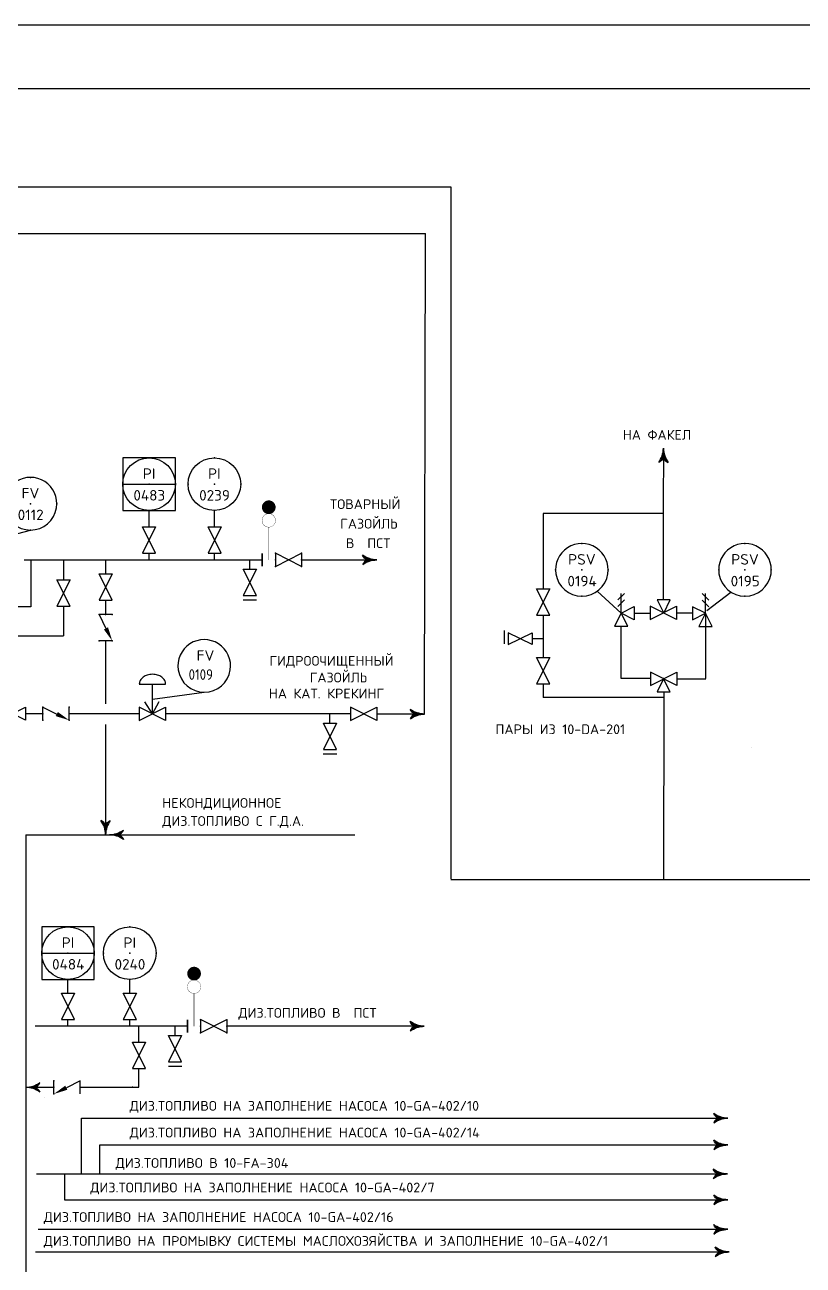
# Model space of a CAD drawing. Extents: x 78 to 490, y 181 to 404.
# Drawn here: x 358.5 to 368.85, y 194.58 to 211.07 of the extents above; entities that cross this region are included whole.
import ezdxf
from ezdxf.enums import TextEntityAlignment as Align

# ---------------------------------------------------------------- set-up
doc = ezdxf.new("R2010")
doc.units = 0
doc.linetypes.add('DASHED', pattern=[0.1875, 0.125, -0.0625])
doc.linetypes.add('SDASH', pattern=[0.09375, 0.046875, -0.046875])
doc.layers.get('0').update_dxf_attribs({"linetype": 'CONTINUOUS'})
for name, color, linetype in [('IN-ATTRIBS', 7, 'CONTINUOUS'), ('IN-INST-TAP', 7, 'CONTINUOUS'), ('IN-INSTRUMENT', 7, 'SDASH'), ('IN-MAJ-PROC', 7, 'CONTINUOUS'), ('IN-MIN-PROC', 7, 'CONTINUOUS')]:
    doc.layers.add(name, color=color, linetype=linetype)
doc.styles.add('ATTRIBS', font='SIMPLEX', dxfattribs={"width": 0.8, "height": 0.125})
doc.styles.add('NARROW', font='simplex', dxfattribs={"width": 0.75, "height": 0.1})
doc.styles.add('S1', font='simplex.shx')
doc.styles.add('SIMPLEX', font='SIMPLEX.shx')

# ---------------------------------------------------------------- blocks, each defined once
blk = doc.blocks.new('BUBTEXT')
at = {"layer": 'IN-ATTRIBS'}
for p in [(0, 0.25), (-0.25, 0), (0, 0), (0.25, 0), (0, -0.25)]:
    blk.add_point(p, dxfattribs=at)
at = {"layer": 'IN-ATTRIBS', "flags": 1}
for tag, style, width, p in [('IDNUM', 'ATTRIBS', 0.8, (0.009, 0.584)), ('DWGNO', 'ATTRIBS', 0.8, (0.003, 0.447)), ('FILENO', 'ATTRIBS', 0.8, (-0.003, 0.311)), ('LOC', 'ATTRIBS', 0.8, (-0.08, -0.422)), ('SIG', 'ATTRIBS', 0.8, (-0.087, -0.563)), ('INSTALL', 'ATTRIBS', 0.8, (-0.087, -0.699)), ('SERV', 'ATTRIBS', 0.8, (-0.083, -0.838)), ('DATE', 'ATTRIBS', 0.8, (-0.088, -0.969)), ('DES', 'NARROW', 0.75, (-0.087, -1.102)), ('CSYS', 'NARROW', 0.75, (-0.087, -1.243))]:
    blk.add_attdef(tag, text='', height=0.1, dxfattribs=dict(at, style=style, width=width)).set_placement(p, align=Align.CENTER)
at = {"layer": 'IN-ATTRIBS', "style": 'ATTRIBS', "flags": 1}
blk.add_attdef('SYSCDI', text='', height=0.1, dxfattribs=at).set_placement((-0.312, 0.312), align=Align.RIGHT)
at = {"layer": 'IN-ATTRIBS', "style": 'S1'}
for tag, p in [('XT', (0.324, 0.257)), ('A1', (0.323, 0.115)), ('A2', (0.323, -0.035)), ('A3', (0.323, -0.185)), ('RES', (0.323, -0.342))]:
    blk.add_attdef(tag, p, '', height=0.1, dxfattribs=at)
at = {"layer": 'IN-ATTRIBS', "style": 'ATTRIBS'}
blk.add_attdef('SYSCDV', text='', height=0.1, dxfattribs=at).set_placement((-0.312, 0.141), align=Align.RIGHT)
at = {"layer": 'IN-ATTRIBS', "style": 'S1'}
for tag, p in [('INSTTYPE', (0, 0.05)), ('TAGNUM', (0.002, -0.156)), ('MD', (0.402, -0.565)), ('SZ', (0.402, -0.696))]:
    blk.add_attdef(tag, text='', height=0.1, dxfattribs=at).set_placement(p, align=Align.CENTER)
blk = doc.blocks.new('PE2')
for points in [[(0, 0, 0.150368), (0.188, 0.062, 0.150368)], [(0.125, 0, 0.206864), (0.188, 0.062, 0.206864)], [(0.125, 0, -0.206864), (0.188, -0.062, -0.206864)]]:
    blk.add_lwpolyline(points, format="xyb")
blk.add_arc((-0.008, -0.336), 0.336, 54.4623, 88.6678)
for points in [[(0, 0), (0.125, 0), (0.04, 0.003), (0.141, 0.008)], [(0, 0), (0.125, 0), (0.04, -0.003), (0.141, -0.008)], [(0.04, 0.003), (0.141, 0.008), (0.079, 0.011), (0.156, 0.019)], [(0.079, 0.011), (0.156, 0.019), (0.117, 0.024), (0.169, 0.031)], [(0.117, 0.024), (0.169, 0.031), (0.154, 0.041), (0.179, 0.046)], [(0.154, 0.041), (0.179, 0.046), (0.188, 0.062)], [(0.04, -0.003), (0.141, -0.008), (0.079, -0.011), (0.156, -0.019)], [(0.079, -0.011), (0.156, -0.019), (0.117, -0.024), (0.169, -0.031)], [(0.117, -0.024), (0.169, -0.031), (0.154, -0.041), (0.179, -0.046)], [(0.154, -0.041), (0.179, -0.046), (0.188, -0.062)]]:
    blk.add_solid(points)
blk = doc.blocks.new('VALVTEXT')
at = {"layer": 'IN-ATTRIBS'}
for p in [(0, 0.0625), (0, 0), (0.25, 0.0625), (0.25, 0), (0, -0.0625), (0.25, -0.0625)]:
    blk.add_point(p, dxfattribs=at)
at = {"layer": 'IN-ATTRIBS', "style": 'S1', "flags": 1}
for tag, p in [('IDNUM', (0.125, 0.5625)), ('DWGNO', (0.125, 0.4375)), ('FILENO', (0.125, 0.3125))]:
    blk.add_attdef(tag, text='', height=0.1, dxfattribs=at).set_placement(p, align=Align.CENTER)
at = {"layer": 'IN-ATTRIBS', "style": 'S1'}
for tag, p in [('MODE', (0.125, 0.078125)), ('SIZE', (0.125, -0.1875))]:
    blk.add_attdef(tag, text='', height=0.1, dxfattribs=at).set_placement(p, align=Align.CENTER)

msp = doc.modelspace()

# ---------------------------------------------------------------- linework, layer by layer
at = {"color": 6}
msp.add_line((79.948, 211.074), (463.566, 211.074), dxfattribs=at)
at = {"color": 5, "linetype": 'Continuous'}
for p, q in [((342.72, 210.227), (364.168, 210.227)), ((364.168, 210.227), (398.001, 210.227)), ((366.996, 204.694), (367, 205.403)), ((366.996, 203.426), (366.996, 204.694)), ((365.396, 204.576), (365.396, 203.572)), ((366.996, 204.576), (365.396, 204.576)), ((358.583, 203.959), (358.583, 203.334)), ((359.579, 203.959), (359.579, 203.774)), ((359.579, 203.424), (359.579, 203.233)), ((358.583, 203.334), (358.17, 203.334)), ((365.396, 203.225), (365.396, 202.663)), ((366.609, 203.251), (366.821, 203.249)), ((367.171, 203.255), (367.38, 203.255)), ((367.559, 202.38), (367.559, 203.238)), ((366.434, 202.38), (366.434, 203.076)), ((359.579, 202.883), (359.579, 202.043)), ((365.249, 202.913), (365.396, 202.913)), ((366.823, 202.38), (366.434, 202.38)), ((367.173, 202.378), (367.559, 202.378)), ((365.396, 202.313), (365.396, 202.131)), ((367, 202.204), (366.999, 199.71)), ((366.999, 202.13), (365.396, 202.131)), ((359.579, 201.772), (359.579, 200.305)), ((358.517, 200.305), (358.517, 198.087)), ((358.517, 200.305), (362.892, 200.305)), ((358.517, 198.087), (358.517, 196.837)), ((360.023, 197.546), (360.023, 197.758)), ((360.023, 196.946), (360.023, 197.196)), ((358.642, 196.946), (358.892, 196.946)), ((359.242, 196.946), (360.023, 196.946)), ((358.517, 196.847), (358.517, 193.524)), ((358.767, 196.805), (358.767, 196.805)), ((358.66, 195.795), (367.847, 195.795))]:
    msp.add_line(p, q, dxfattribs=at)
at = {"color": 3}
for p, q in [((344.051, 208.919), (364.168, 208.919)), ((364.168, 208.919), (364.168, 199.719))]:
    msp.add_line(p, q, dxfattribs=at)
at = {"color": 3, "linetype": 'Continuous'}
for p, q in [((351.85, 208.301), (363.833, 208.301)), ((363.819, 201.909), (363.833, 208.301)), ((358.495, 203.959), (359.816, 203.959)), ((359.816, 203.959), (361.661, 203.959)), ((362.186, 203.959), (363.185, 203.959)), ((358.745, 201.914), (358.515, 201.914)), ((360.027, 201.913), (359.095, 201.914)), ((362.836, 201.912), (360.377, 201.912)), ((363.819, 201.909), (363.186, 201.909)), ((368.163, 201.467), (368.163, 201.467)), ((364.168, 199.71), (374.099, 199.71)), ((360.668, 197.758), (358.643, 197.758)), ((363.711, 197.758), (361.193, 197.758))]:
    msp.add_line(p, q, dxfattribs=at)
at = {"linetype": 'Continuous'}
for p, q in [((359.807, 204.966), (360.507, 204.966)), ((358.729, 198.73), (359.429, 198.73))]:
    msp.add_line(p, q, dxfattribs=at)
at = {"color": 7}
for p, q in [((359.02, 203.959), (359.02, 203.692)), ((359.02, 203.342), (359.02, 202.948)), ((355.684, 202.948), (359.02, 202.948)), ((360.202, 201.913), (360.101, 202.071)), ((360.202, 201.913), (360.293, 202.077))]:
    msp.add_line(p, q, dxfattribs=at)
for p, q in [((361.496, 203.834), (361.496, 203.959)), ((362.562, 201.786), (362.562, 201.909)), ((360.503, 197.633), (360.503, 197.758))]:
    msp.add_line(p, q)
at = {"color": 2}
for p, q in [((361.408, 203.429), (361.586, 203.429)), ((366.39, 203.426), (366.478, 203.513)), ((366.39, 203.338), (366.478, 203.426)), ((366.434, 203.251), (366.434, 203.513)), ((367.087, 203.426), (366.912, 203.426)), ((366.912, 203.426), (367, 203.251)), ((367, 203.251), (367.087, 203.426)), ((367.512, 203.512), (367.599, 203.424)), ((367.512, 203.424), (367.599, 203.337)), ((367.556, 203.249), (367.556, 203.512)), ((366.434, 203.251), (366.346, 203.076)), ((366.434, 203.251), (366.609, 203.338)), ((366.521, 203.076), (366.434, 203.251)), ((366.609, 203.163), (366.434, 203.251)), ((366.609, 203.338), (366.609, 203.163)), ((367.381, 203.337), (367.381, 203.162)), ((367.556, 203.249), (367.381, 203.337)), ((367.381, 203.162), (367.556, 203.249)), ((367.556, 203.249), (367.468, 203.074)), ((367.643, 203.074), (367.556, 203.249)), ((366.346, 203.076), (366.521, 203.076)), ((367.468, 203.074), (367.643, 203.074)), ((359.667, 202.883), (359.492, 202.883)), ((364.885, 202.841), (364.885, 203.018)), ((366.999, 202.379), (366.912, 202.204)), ((367.002, 202.382), (366.989, 202.382)), ((367.087, 202.204), (366.999, 202.379)), ((360.027, 202.306), (360.377, 202.306)), ((360.202, 201.913), (360.202, 202.306)), ((366.912, 202.204), (367.087, 202.204)), ((359.095, 201.827), (359.095, 202.002)), ((362.836, 201.825), (363.186, 202)), ((363.186, 201.825), (362.836, 202)), ((362.836, 202), (362.836, 201.825)), ((363.186, 202), (363.186, 201.825)), ((362.474, 201.382), (362.652, 201.382)), ((360.415, 197.229), (360.593, 197.229)), ((358.892, 196.858), (358.892, 197.033))]:
    msp.add_line(p, q, dxfattribs=at)
at = {"color": 5}
for p, q in [((359.259, 195.795), (359.259, 196.536)), ((359.259, 196.536), (367.835, 196.536)), ((359.502, 195.795), (359.502, 196.18)), ((359.502, 196.18), (367.853, 196.18)), ((359.034, 195.795), (359.034, 195.451)), ((359.034, 195.451), (367.853, 195.451)), ((358.682, 195.058), (367.853, 195.058)), ((358.645, 194.758), (367.872, 194.758))]:
    msp.add_line(p, q, dxfattribs=at)
at = {"color": 5, "linetype": 'Continuous'}
for points in [[(366.996, 205.443, 0.150368), (367.059, 205.256)], [(366.996, 205.318, -0.206864), (366.934, 205.256)], [(366.996, 205.318, 0.206864), (367.059, 205.256)]]:
    msp.add_lwpolyline(points, format="xyb", dxfattribs=at)
for points in [[(359.807, 205.316), (359.807, 204.616), (360.507, 204.616), (360.507, 205.316)], [(358.729, 199.08), (358.729, 198.38), (359.429, 198.38), (359.429, 199.08)]]:
    msp.add_lwpolyline(points, close=True)
at = {"color": 2}
for points, const_width in [([(361.703, 204.659, 1), (361.794, 204.659, 1)], 0.091), ([(361.659, 204.484, 1), (361.838, 204.484, 1)], 0.0035), ([(360.71, 198.458, 1), (360.801, 198.458, 1)], 0.091), ([(360.666, 198.283, 1), (360.844, 198.283, 1)], 0.0035)]:
    msp.add_lwpolyline(points, format="xyb", close=True, dxfattribs=dict(at, const_width=const_width))
for points in [[(360.244, 204.047), (360.069, 204.397), (360.244, 204.397), (360.069, 204.047)], [(361.116, 204.047), (360.941, 204.397), (361.116, 204.397), (360.941, 204.047)], [(361.836, 203.872), (362.186, 204.047), (362.186, 203.872), (361.836, 204.047)], [(359.107, 203.342), (358.932, 203.692), (359.107, 203.692), (358.932, 203.342)], [(359.667, 203.424), (359.492, 203.774), (359.667, 203.774), (359.492, 203.424)], [(361.584, 203.484), (361.409, 203.834), (361.584, 203.834), (361.409, 203.484)], [(365.484, 203.225), (365.309, 203.575), (365.484, 203.575), (365.309, 203.225)], [(366.821, 203.167), (367.171, 203.342), (367.171, 203.167), (366.821, 203.342)], [(364.934, 202.834), (365.249, 202.991), (365.249, 202.834), (364.934, 202.991)], [(365.484, 202.313), (365.309, 202.663), (365.484, 202.663), (365.309, 202.313)], [(366.823, 202.29), (367.173, 202.465), (367.173, 202.29), (366.823, 202.465)], [(358.165, 201.827), (358.515, 202.002), (358.515, 201.827), (358.165, 202.002)], [(360.027, 201.825), (360.377, 202), (360.377, 201.825), (360.027, 202)], [(362.65, 201.436), (362.475, 201.786), (362.65, 201.786), (362.475, 201.436)], [(359.167, 197.846), (358.992, 198.196), (359.167, 198.196), (358.992, 197.846)], [(359.988, 197.846), (359.813, 198.196), (359.988, 198.196), (359.813, 197.846)], [(360.843, 197.671), (361.193, 197.846), (361.193, 197.671), (360.843, 197.846)], [(360.59, 197.283), (360.415, 197.633), (360.59, 197.633), (360.415, 197.283)], [(360.111, 197.196), (359.936, 197.546), (360.111, 197.546), (359.936, 197.196)]]:
    msp.add_lwpolyline(points, close=True, dxfattribs=at)
for points, const_width in [([(361.749, 204.397), (361.749, 203.959)], 0.007), ([(361.661, 204.047), (361.661, 203.872)], 0.021), ([(360.755, 198.196), (360.755, 197.758)], 0.007), ([(360.668, 197.846), (360.668, 197.671)], 0.021)]:
    msp.add_lwpolyline(points, dxfattribs=dict(at, const_width=const_width))
for points in [[(359.667, 203.233), (359.492, 203.233), (359.584, 203.048)], [(358.745, 201.827), (358.745, 202.002), (358.931, 201.909)], [(359.242, 196.858), (359.242, 197.033), (359.057, 196.941)]]:
    msp.add_lwpolyline(points, dxfattribs=at)
msp.add_lwpolyline([(360.377, 202.306, 0.126822), (360.365, 202.355, 0.10607), (360.326, 202.399, 0.085783), (360.271, 202.427, 0.075445), (360.202, 202.438, 0.075445), (360.133, 202.427, 0.085783), (360.079, 202.399, 0.10607), (360.04, 202.355, 0.126822), (360.027, 202.306)], format="xyb", dxfattribs=at)
for centre in [(360.157, 204.966), (361.025, 204.966), (359.079, 198.73), (359.9, 198.73)]:
    msp.add_circle(centre, 0.35)
at = {"color": 5, "linetype": 'Continuous'}
msp.add_arc((366.66, 205.451), 0.336, 324.4623, 358.6678, dxfattribs=at)
for centre, start, end in [((358.58, 204.706), 351.1529, 188.8471), ((358.58, 204.706), 188.8471, 351.1529), ((365.912, 203.826), 351.1529, 188.8471), ((368.081, 203.826), 351.1529, 188.8471), ((365.912, 203.826), 188.8471, 351.1529), ((368.081, 203.826), 188.8471, 351.1529), ((360.891, 202.549), 351.1529, 188.8471), ((360.891, 202.549), 188.8471, 351.1529)]:
    msp.add_arc(centre, 0.35, start, end)
at = {"color": 2}
for p in [(359.492, 202.883), (358.892, 197.033), (358.892, 196.946), (359.936, 196.946), (358.892, 196.858)]:
    msp.add_point(p, dxfattribs=at)
at = {"color": 5, "linetype": 'Continuous'}
for points in [[(366.985, 205.364), (366.978, 205.287), (366.972, 205.326), (366.965, 205.274)], [(366.993, 205.403), (366.988, 205.302), (366.985, 205.364), (366.978, 205.287)], [(366.996, 205.443), (366.996, 205.318), (366.993, 205.403), (366.988, 205.302)], [(366.996, 205.443), (366.996, 205.318), (367, 205.403), (367.004, 205.302)], [(367, 205.403), (367.004, 205.302), (367.008, 205.364), (367.015, 205.287)], [(367.008, 205.364), (367.015, 205.287), (367.02, 205.326), (367.028, 205.274)], [(366.955, 205.289), (366.95, 205.264), (366.934, 205.256)], [(366.972, 205.326), (366.965, 205.274), (366.955, 205.289), (366.95, 205.264)], [(367.02, 205.326), (367.028, 205.274), (367.038, 205.289), (367.043, 205.264)], [(367.038, 205.289), (367.043, 205.264), (367.059, 205.256)]]:
    msp.add_solid(points, dxfattribs=at)
at = {"color": 2}
for points in [[(359.611, 203.063), (359.667, 202.883), (359.557, 203.033)], [(358.915, 201.882), (359.095, 201.827), (358.945, 201.936)], [(359.072, 196.914), (358.892, 196.858), (359.042, 196.968)]]:
    msp.add_solid(points, dxfattribs=at)
at = {"layer": 'IN-ATTRIBS'}
for p in [(359.492, 203.233), (359.579, 203.233), (359.667, 203.233), (359.579, 202.883), (359.667, 202.883), (358.745, 202.002), (358.745, 201.914), (359.095, 202.002), (359.095, 201.914), (358.745, 201.827), (359.095, 201.827)]:
    msp.add_point(p, dxfattribs=at)
at = {"layer": 'IN-INST-TAP'}
for p, q in [((360.157, 204.397), (360.157, 204.616)), ((361.028, 204.397), (361.028, 204.616)), ((366.434, 203.251), (366.116, 203.542)), ((367.573, 203.284), (367.892, 203.531)), ((359.079, 198.196), (359.079, 198.38)), ((359.9, 198.196), (359.9, 198.38))]:
    msp.add_line(p, q, dxfattribs=at)
at = {"layer": 'IN-MAJ-PROC'}
for p, q in [((357.829, 204.156), (358.58, 204.356)), ((360.202, 202.109), (360.891, 202.199))]:
    msp.add_line(p, q, dxfattribs=at)
at = {"layer": 'IN-MIN-PROC'}
for p, q in [((360.157, 203.959), (360.157, 204.047)), ((361.028, 203.959), (361.028, 204.047)), ((359.579, 203.424), (359.579, 203.314)), ((359.079, 197.758), (359.079, 197.852)), ((359.9, 197.758), (359.9, 197.852))]:
    msp.add_line(p, q, dxfattribs=at)
at = {"layer": 'IN-MIN-PROC', "color": 3}
msp.add_line((358.745, 201.914), (358.515, 201.914), dxfattribs=at)

# ---------------------------------------------------------------- block references
at = {"color": 2, "xscale": 1.4, "yscale": 1.4, "zscale": 1.4}
for p in [(361.836, 203.959), (360.843, 197.758)]:
    msp.add_blockref('VALVTEXT', p, dxfattribs=at)
at = {"color": 3, "linetype": 'Continuous', "xscale": -1}
for p in [(363.185, 203.959), (363.819, 201.909), (363.816, 197.758)]:
    msp.add_blockref('PE2', p, dxfattribs=at)
at = {"color": 5, "linetype": 'Continuous', "rotation": 90}
msp.add_blockref('PE2', (359.579, 200.305), dxfattribs=at)
at = {"color": 5, "linetype": 'Continuous'}
msp.add_blockref('PE2', (358.517, 196.946), dxfattribs=at)
at = {"color": 5, "linetype": 'Continuous', "xscale": -1}
for p in [(367.853, 196.536), (367.853, 196.18), (367.847, 195.795), (367.853, 195.451), (367.853, 195.058), (367.872, 194.758)]:
    msp.add_blockref('PE2', p, dxfattribs=at)
at = {"layer": 'IN-INSTRUMENT', "linetype": 'DASHED', "xscale": 1.4, "yscale": 1.4, "zscale": 1.4}
for p, values in [((360.157, 204.966), {'INSTTYPE': 'PI', 'TAGNUM': '0483'}), ((359.079, 198.73), {'INSTTYPE': 'PI', 'TAGNUM': '0484'})]:
    msp.add_blockref('BUBTEXT', p, dxfattribs=at).add_auto_attribs(values)
at = {"layer": 'IN-INSTRUMENT', "xscale": 1.4, "yscale": 1.4, "zscale": 1.4}
for p, values in [((361.025, 204.966), {'INSTTYPE': 'PI', 'TAGNUM': '0239'}), ((358.58, 204.706), {'INSTTYPE': 'FV', 'TAGNUM': '0112'}), ((365.912, 203.826), {'INSTTYPE': 'PSV', 'TAGNUM': '0194'}), ((368.081, 203.826), {'INSTTYPE': 'PSV', 'TAGNUM': '0195'}), ((359.9, 198.73), {'INSTTYPE': 'PI', 'TAGNUM': '0240'})]:
    msp.add_blockref('BUBTEXT', p, dxfattribs=at).add_auto_attribs(values)
at = {"layer": 'IN-MIN-PROC', "color": 5}
msp.add_blockref('PE2', (359.629, 200.305), dxfattribs=at)

# ---------------------------------------------------------------- texts
at = {"color": 1, "linetype": 'Continuous', "style": 'SIMPLEX'}
for s, p in [('НА ФАКЕЛ', (366.456, 205.557)), ('ТОВАРНЫЙ', (362.563, 204.635)), ('ГАЗОЙЛЬ', (362.699, 204.375)), ('В  ПСТ', (362.773, 204.116)), ('ГИДРООЧИЩЕННЫЙ', (361.758, 202.552)), ('ГАЗОЙЛЬ', (362.294, 202.33)), ('НА КАТ. КРЕКИНГ', (361.749, 202.117)), ('ПАРЫ ИЗ 10-DA-201', (364.762, 201.642)), ('НЕКОНДИЦИОННОЕ ', (360.332, 200.662)), ('ДИЗ.ТОПЛИВО С Г.Д.А.', (360.332, 200.422)), ('ДИЗ.ТОПЛИВО В  ПСТ', (361.345, 197.871)), ('ДИЗ.ТОПЛИВО НА ЗАПОЛНЕНИЕ НАСОСА 10-GA-402/10', (359.899, 196.635)), ('ДИЗ.ТОПЛИВО НА ЗАПОЛНЕНИЕ НАСОСА 10-GA-402/14', (359.899, 196.279)), ('ДИЗ.ТОПЛИВО В 10-FA-304', (359.712, 195.875)), ('ДИЗ.ТОПЛИВО НА ЗАПОЛНЕНИЕ НАСОСА 10-GA-402/7', (359.375, 195.549)), ('ДИЗ.ТОПЛИВО НА ЗАПОЛНЕНИЕ НАСОСА 10-GA-402/16', (358.757, 195.156)), ('ДИЗ.ТОПЛИВО НА ПРОМЫВКУ СИСТЕМЫ МАСЛОХОЗЯЙСТВА И ЗАПОЛНЕНИЕ 10-GA-402/1', (358.757, 194.838))]:
    msp.add_text(s, height=0.13, dxfattribs=at).set_placement(p)
at = {"layer": 'IN-INSTRUMENT', "style": 'SIMPLEX'}
msp.add_text('FV', height=0.14, dxfattribs=at).set_placement((360.789, 202.618))
at = {"layer": 'IN-INSTRUMENT', "style": 'SIMPLEX', "width": 0.85}
msp.add_text('0109', height=0.14, dxfattribs=at).set_placement((360.683, 202.364))

doc.saveas('drawing.dxf')
